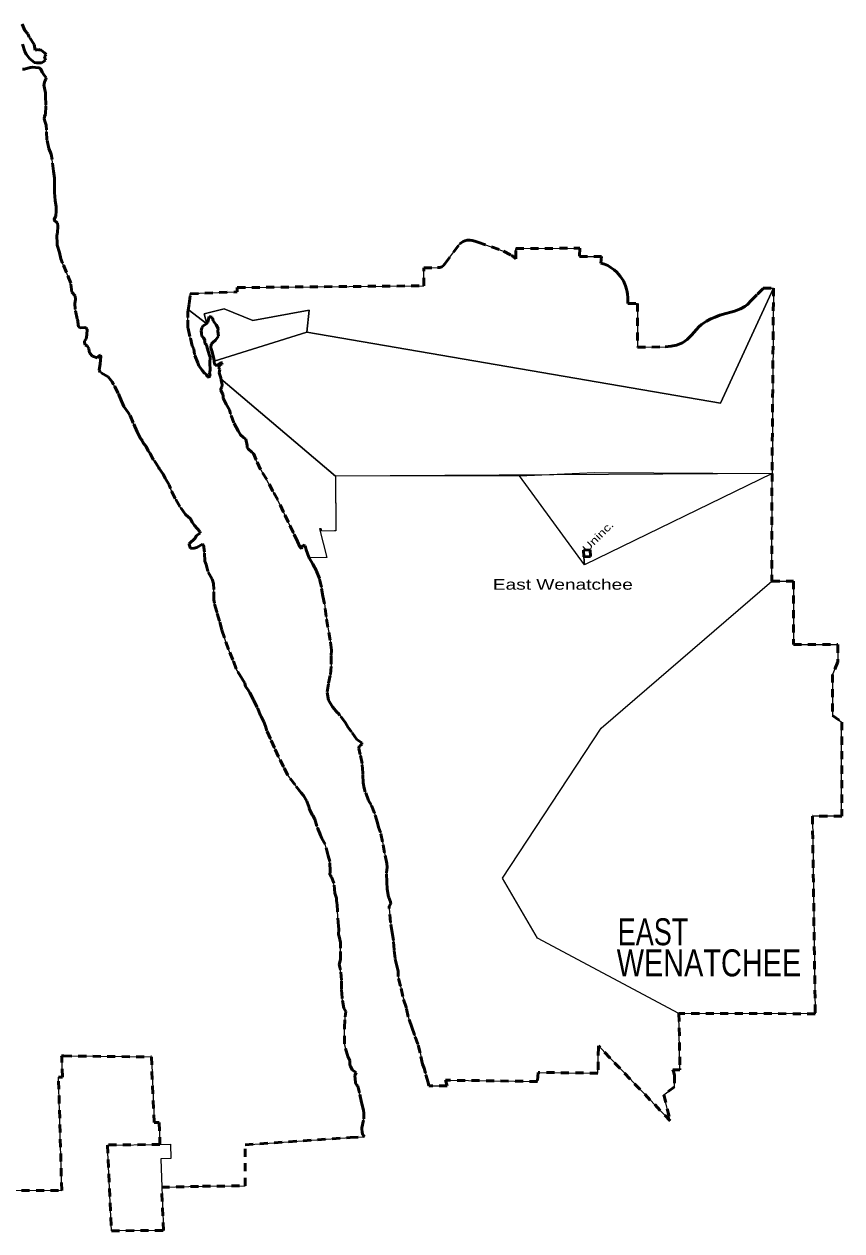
# Model space of a CAD drawing. Header units: feet. Extents: x -903180 to 1023491, y -707744 to 564635.
# Drawn here: x 170571 to 182758, y -37060 to -19078 of the extents above; entities that cross this region are included whole.
import ezdxf

# ---------------------------------------------------------------- set-up
doc = ezdxf.new("R2010")
doc.units = ezdxf.units.FT
doc.header["$LTSCALE"] = 80
doc.linetypes.add('SHORT_DASHED', pattern=[2.7, 1.5, -1.2])
doc.layers.add('13', color=7, linetype='SHORT_DASHED', lineweight=40)
doc.layers.add('58', color=7, linetype='Continuous', lineweight=13)
doc.layers.add('14', color=7, linetype='Continuous')
doc.layers.add('36', color=7, linetype='Continuous')

msp = doc.modelspace()

# ---------------------------------------------------------------- linework, layer by layer
at = {"layer": '13'}
for p, q in [((170841.22, -19795.27), (170815.85, -19739.5)), ((173257.69, -24277.95), (173230.8, -24244.35)), ((172672.91, -25844.38), (172641.38, -25782.72)), ((181713.03, -27377.85), (182038.04, -27377.71)), ((175335.81, -33743.52), (175310.39, -33595.22))]:
    msp.add_line(p, q, dxfattribs=at)
for points in [[(170548.3, -19375.31), (170578.85, -19483.27), (170601.95, -19527.02), (170657.75, -19594.17), (170725.29, -19646.97), (170761.7, -19656.22), (170832.06, -19654.63), (170865.85, -19635.76), (170887.51, -19615.15), (170876.3, -19563.08), (170897.74, -19532.42), (170875, -19504.77), (170823.86, -19465.68), (170793.52, -19458.31), (170783.42, -19456.53), (170737.32, -19463.61), (170719.45, -19383.52), (170646.55, -19270.49), (170625.33, -19220.65), (170582.04, -19173.34), (170541.69, -19077.68)], [(170815.85, -19739.5), (170801.55, -19729.77), (170785.47, -19730.13), (170694.68, -19718.09), (170668.64, -19722.7), (170662.66, -19724.85), (170574.69, -19748.97), (170544.48, -19747.63)], [(172641.38, -25782.72), (172581.15, -25697.56), (172576.91, -25687.6), (172501.91, -25570.58), (172491.73, -25564.78), (172447.51, -25475.24), (172418.48, -25435.65), (172388.9, -25371.93), (172339.27, -25310.67), (172332.7, -25286.69), (172305.82, -25253.08), (172253.28, -25151.66), (172198.07, -25020.11), (172145.19, -24902.59), (172120.22, -24864.93), (172057.9, -24775.79), (172028.19, -24706.05), (172023.99, -24698.09), (171973.03, -24576.51), (171903.79, -24447.29), (171882.84, -24409.53), (171820.83, -24334.47), (171704.64, -24264.67), (171687.89, -24234.86), (171703.85, -24137.93), (171711.54, -24031.11), (171707.07, -24011.09), (171693.12, -24017.44), (171661.72, -24052.35), (171604.89, -24029.49), (171590.69, -24023.78), (171543.33, -23974.55), (171534.05, -23918.42), (171533.91, -23912.39), (171510.86, -23870.65), (171480.35, -23855.25), (171471.55, -23821.24), (171471.1, -23801.13), (171494.47, -23766.4), (171503.19, -23705.84), (171511.45, -23625.17), (171490.86, -23603.51), (171474.64, -23597.84), (171404.32, -23601.43), (171381.9, -23587.85), (171365.29, -23473.55), (171363.14, -23467.55), (171331.87, -23327.42), (171325.94, -23241.03), (171338.67, -23180.39), (171331.44, -23126.23), (171283.99, -23072.98), (171266.93, -22938.56), (171201.09, -22781.09), (171141.59, -22637.56), (171116.08, -22575.77), (171095.9, -22481.65), (171063.33, -22373.74), (171064.67, -22343.53), (171060.21, -22232.97), (171065.53, -22200.65), (171069.33, -22190.51), (171075, -22083.75), (171066.11, -22045.71), (171012.64, -21992.6), (171041.64, -21939.63), (171045.93, -21861.06), (171048.65, -21802.65), (171034.41, -21704.38), (171025.75, -21585.87), (171025.01, -21552.41), (171024.46, -21437), (171025.04, -21372.61), (171008.7, -21270.36), (170986.73, -21095.81), (170972.92, -21017.65), (170938.79, -20929.88), (170909.84, -20803.78), (170904.53, -20655), (170900.97, -20584.67), (170883.81, -20536.77), (170868.67, -20488.82), (170871.93, -20454.53), (170891.23, -20417.88), (170896.33, -20284.98), (170896.11, -20274.92), (170891.33, -20150.27), (170890.21, -20100), (170874.63, -20031.94), (170863.46, -19981.89), (170878.3, -19925.21), (170895.81, -19898.67), (170897.33, -19876.5), (170861.9, -19820.96), (170841.22, -19795.27)], [(173047.15, -23094.56), (173746.83, -23068.04), (173747.55, -23003.03), (176525.63, -22976.62), (176528.94, -22708.25), (176732.92, -22706.55), (176767.71, -22702.51), (176795.12, -22693.36), (176820.5, -22674.06), (176842.95, -22647.56), (177062.92, -22352.18), (177084.45, -22334.79), (177111.86, -22317.52), (177139.27, -22308.37), (177171.75, -22298.22), (177215.4, -22296.18), (177246.87, -22300.25), (177285.45, -22309.39), (177332.15, -22326.66), (177713.41, -22458.96), (177828.23, -22522.49), (177842.44, -22529.97), (177852.13, -22535.66), (177863.2, -22543.15), (177874.16, -22551.06), (177882.58, -22558.01), (177892.91, -22567.08), (177899.39, -22573.3), (177899.86, -22423.22), (178854.93, -22415.7), (178847.1, -22541.4), (179175.87, -22539.31), (179163.43, -22637.95), (179220.82, -22655.95), (179268.03, -22676.19), (179320.29, -22709.93), (179366.65, -22741.14), (179404.58, -22775.72), (179455.16, -22832.23), (179502.36, -22904.77), (179533.12, -22975.19), (179549.14, -23026.64), (179558.41, -23065.44), (179561.78, -23101.71), (179566.84, -23152.32), (179569.37, -23190.27), (179568.53, -23238.35), (179710.3, -23239.62), (179710.3, -23892.14), (180122.32, -23886.34), (180215.47, -23877.26), (180293.02, -23860.39), (180380.68, -23824.97), (180453.18, -23777.73), (180515.55, -23711.94), (180589.73, -23625.91), (180627.66, -23587.96), (180668.12, -23554.22), (180740.61, -23503.61), (180806.36, -23469.87), (180872.1, -23442.88), (180937.85, -23415.89), (181028.89, -23388.9), (181103.06, -23372.03), (181157.01, -23356.85), (181246.36, -23319.74), (181310.42, -23286), (181350.88, -23257.32), (181406.52, -23198.28), (181500.92, -23103.81), (181585.49, -23014.67), (181738.43, -23011.87), (181717.32, -25771.86), (181713.03, -27377.85)], [(173230.8, -24244.35), (173226.6, -24236.39), (173176.84, -24169.1), (173161.82, -24127.19), (173108.72, -23999.62), (173098.85, -23917.35), (173073.74, -23873.65), (173042.44, -23731.5), (173011.53, -23607.46), (173012.03, -23448.5), (173012.3, -23370.02), (173031.65, -23244.84), (173047.15, -23094.56)], [(174817.31, -27029.38), (174812.86, -27021.46), (174776.29, -26913.63), (174758.82, -26851.65), (174724.38, -26840.36), (174716.96, -26868.69), (174713.12, -26876.83), (174705.44, -26893.1), (174678.68, -26865.54), (174646.83, -26789.8), (174583.54, -26656.42), (174511.71, -26501.11), (174435.96, -26349.9), (174351.45, -26166.7), (174278.24, -26039.59), (174185.86, -25864.62), (174094.07, -25715.78), (174028.46, -25568.38), (173990.17, -25474.68), (173965.66, -25457.12), (173908.25, -25408.11), (173895.7, -25386.26), (173895.3, -25368.17), (173893.02, -25356.14), (173876.85, -25261.95), (173840.13, -25238.63), (173793.01, -25199.45), (173759.41, -25135.82), (173698.53, -25020.5), (173647.21, -24882.82), (173629.88, -24826.89), (173579.67, -24739.49), (173539.55, -24653.87), (173538.84, -24621.7), (173532.1, -24589.66), (173502.8, -24538), (173500.3, -24515.93), (173513.83, -24491.48), (173517.72, -24485.35), (173522.95, -24449.03), (173505.53, -24389.06), (173502.59, -24346.87), (173476.86, -24275.02), (173485.79, -24224.52), (173467.08, -24196.77), (173482.5, -24166.25), (173518.19, -24143.31), (173523.91, -24129.09), (173503.58, -24119.49), (173477.85, -24138.18), (173442.11, -24159.11), (173418.03, -24161.66), (173407.63, -24145.79), (173402.66, -24103.66), (173402.49, -24095.62), (173399.67, -24059.46), (173366.98, -23945.51), (173353.94, -23901.54), (173356.8, -23849.16), (173382.35, -23822.43), (173423.86, -23789.3), (173468.76, -23727.93), (173457.06, -23653.76), (173460.24, -23615.46), (173434.82, -23557.67), (173389.3, -23500.35), (173387.11, -23492.36), (173376.35, -23460.41), (173365.98, -23446.56), (173329.53, -23435.3), (173323.9, -23453.54), (173307.23, -23518.3), (173287.71, -23544.89), (173255.94, -23563.73), (173236.11, -23576.24), (173218.59, -23602.8), (173209.57, -23649.27), (173212.29, -23681.4), (173217.47, -23733.6), (173241.86, -23745.12), (173262.98, -23790.92), (173263.12, -23796.96), (173257.76, -23827.25), (173288.54, -23854.73), (173299.61, -23900.76), (173334.32, -24014.66), (173340.93, -24040.67), (173340.79, -24125.17), (173343.24, -24235.78), (173332.02, -24274.25), (173341.09, -24320.33), (173325.46, -24340.8), (173303.12, -24331.25), (173286.24, -24295.41), (173257.69, -24277.95)], [(175310.39, -33595.22), (175312.27, -33589.14), (175301.34, -33458.61), (175298.35, -33323.89), (175286.93, -33171.25), (175265.05, -33091.26), (175283.5, -33016.41), (175287.84, -32849.33), (175283.92, -32762.91), (175265.88, -32674.79), (175257.18, -32644.81), (175263.48, -32566.21), (175256.42, -32520.09), (175241.41, -32295.29), (175238.98, -32277.05), (175228.13, -32150.55), (175225.98, -32144.55), (175225.01, -32100.32), (175203.26, -32026.37), (175187.9, -31877.84), (175149.67, -31786.15), (175126.8, -31752.46), (175131.62, -31698.03), (175124.49, -31557.36), (175104.44, -31469.29), (175056.43, -31299.36), (175006.22, -31211.96), (174989.07, -31164.07), (174933.78, -31028.5), (174903.33, -30924.57), (174871.96, -30870.96), (174865.67, -30859.03), (174827.68, -30785.56), (174817.34, -30765.56), (174820.17, -30745.56), (174808.45, -30727.52), (174782.72, -30655.68), (174734.63, -30572.26), (174697.55, -30532.86), (174608.44, -30414.16), (174502.7, -30271.68), (174437.58, -30146.4), (174363.83, -29995.15), (174304.62, -29863.7), (174241.23, -29726.3), (174190.4, -29610.75), (174168.7, -29538.82), (174145.16, -29474.96), (174101.16, -29395.48), (174092.76, -29379.58), (174045.78, -29255.9), (173987, -29144.55), (173936.43, -29041.07), (173903.2, -28993.53), (173871.98, -28945.94), (173858.89, -28899.97), (173819.18, -28832.46), (173731.45, -28685.55), (173682.19, -28549.86), (173616.48, -28398.43), (173556.27, -28222.73), (173517.46, -28104.9), (173484.37, -27972.85), (173443.32, -27845.01), (173441.09, -27835.01), (173406.03, -27705.02), (173398.97, -27658.9), (173399.51, -27501.96), (173393.58, -27415.58), (173372, -27349.67), (173306.97, -27228.41), (173282.72, -27132.38), (173261.46, -27080.55), (173256.51, -26947.87), (173246.02, -26837.45), (173227.7, -26827.8), (173142.32, -26878.02), (173106.36, -26888.89), (173050.16, -26894.17), (173032.7, -26832.19), (173032.52, -26824.16), (173121.07, -26735.64), (173126.92, -26727.46), (173140.33, -26696.98), (173193.85, -26661.57), (173191.35, -26639.5), (173108.84, -26546.8), (173077.57, -26497.2), (173048.4, -26451.59), (172974.47, -26382.83), (172893.39, -26263.93), (172820.36, -26144.87), (172750.72, -25997.54), (172731.43, -25943.66), (172672.91, -25844.38)], [(180200.89, -35422.1), (179150.42, -34325), (179131.27, -34305), (179130.86, -34325), (179123.03, -34710.38), (178230.55, -34698.76), (178223.13, -34834.1), (176851.22, -34814.77), (176877.5, -34897.3), (176604.46, -34898.79), (176593.1, -34847.88), (176551.87, -34712.01), (176534.15, -34637.97), (176508.7, -34578.19), (176474.76, -34407.95), (176439.74, -34279.98), (176392.54, -34146.25), (176388.35, -34138.29), (176349.58, -34022.48), (176295.9, -33868.77), (176264.91, -33740.71), (176264.55, -33724.62), (176212.79, -33566.85), (176181.26, -33414.67), (176143.85, -33268.64), (176144.12, -33190.17), (176128.71, -33130.16), (176099.68, -33000.05), (176086.83, -32873.59), (176073.71, -32735.06), (176056.97, -32614.73), (176031.56, -32466.42), (176011.75, -32255.03), (176010.31, -32233.53), (176015.81, -32209.26), (176035.47, -32188.7), (176032.7, -32154.56), (176005.23, -32094.82), (176003, -32084.81), (175980.36, -31970.64), (175975.86, -31858.07), (175970.87, -31723.39), (175983.11, -31640.63), (175977.84, -31584.42), (175940.15, -31426.33), (175912.38, -31261.98), (175881.21, -31125.87), (175851.25, -31044.06), (175839.72, -30977.92), (175794.3, -30834.09), (175745.31, -30710.45), (175703.68, -30647.02), (175654.55, -30517.35), (175637.22, -30461.4), (175625.44, -30383.2), (175618.52, -30252.58), (175618.17, -30236.5), (175608.97, -30093.86), (175577.84, -29959.76), (175557.8, -29871.69), (175565.12, -29839.33), (175586.92, -29824.76), (175602.65, -29808.31), (175604.22, -29788.16), (175528.63, -29735.53), (175451.76, -29624.6), (175397.99, -29557.41), (175362.34, -29491.81), (175277.29, -29375.02), (175246.34, -29339.51), (175236.24, -29337.73), (175170.09, -29256.72), (175165.89, -29248.77), (175109.47, -29153.47), (175086.57, -29027.23), (175107.88, -28900.01), (175135.19, -28770.62), (175147.89, -28617.43), (175149.01, -28486.63), (175152.84, -28407.69), (175133.93, -28259.62), (175099.42, -28063.23), (175071.73, -27902.89), (175045.43, -27714.36), (175024.88, -27604.18), (175001.76, -27467.88), (174972.77, -27339.76), (174926.01, -27226.14), (174873.48, -27124.71), (174817.31, -27029.38)], [(182038.04, -27377.71), (182035.06, -28324.51), (182700.43, -28324.51), (182699.67, -28581.31), (182618.8, -28770.86), (182617.26, -29382.72), (182757.37, -29479.56)], [(182757.37, -29479.56), (182758.11, -30878.58), (182318.93, -30880.99), (182361.82, -33824.8), (180330.08, -33820)], [(169884.67, -36452.87), (171130.88, -36459.38), (171083.6, -34767.47), (171140.6, -34767.74), (171130.33, -34474.06), (171129.63, -34454.06), (171149.63, -34454.22), (171161.92, -34454.32), (172467.26, -34467.95), (172506.71, -35425.78), (172507.53, -35445.78), (172527.53, -35446.22), (172584.76, -35447.48), (172594.7, -35773.42), (171813.99, -35780.68), (171872.6, -37060.19), (172648.08, -37052.97), (172618.6, -36409.29), (173227.71, -36395.74), (173867, -36388.05), (173866.58, -35777.03), (175430.54, -35668.62), (175644.65, -35659.4), (175620.92, -35630.24), (175608.01, -35592.31), (175602.71, -35534.09), (175602.52, -35526.04), (175631.75, -35392.61), (175635.83, -35303.99), (175626.9, -35263.95), (175598.13, -35145.9), (175566.79, -35001.76), (175542.54, -34905.73), (175528.48, -34888.46), (175513.49, -34869.23), (175511.05, -34848.46), (175498.73, -34743.76), (175504.59, -34735.58), (175517.85, -34699.07), (175462.77, -34664.1), (175435.48, -34612.41), (175424.72, -34580.46), (175423.43, -34522.15), (175393.91, -34460.44), (175343.49, -34272.47), (175344.26, -34035.06), (175354.69, -33869.84), (175365.01, -33791.15), (175335.81, -33743.52)], [(180330.08, -33820), (180344.29, -34642.88), (180344.56, -34658.13), (180324.64, -34658.71), (180260.17, -34660.61), (180237.8, -34661.27), (180250.05, -34686.07), (180264.85, -34739.66), (180265.36, -34912.34), (180103.08, -35030.58), (180200.89, -35422.1)]]:
    msp.add_lwpolyline(points, dxfattribs=at)
msp.add_lwpolyline([(178909.95, -27014.75), (179009.94, -27012.51), (179009.19, -26912.49), (178909.2, -26914.73)], close=True, dxfattribs=at)
at = {"layer": '58'}
for points in [[(170548.3, -19375.31), (170578.85, -19483.27), (170601.95, -19527.02), (170657.75, -19594.17), (170725.29, -19646.97), (170761.7, -19656.22), (170832.06, -19654.63), (170865.85, -19635.76), (170887.51, -19615.15), (170876.3, -19563.08), (170897.74, -19532.42), (170875, -19504.77), (170823.86, -19465.68), (170793.52, -19458.31), (170783.42, -19456.53), (170737.32, -19463.61), (170719.45, -19383.52), (170646.55, -19270.49), (170625.33, -19220.65), (170582.04, -19173.34), (170541.69, -19077.68)], [(170891.33, -20150.27), (170890.21, -20100), (170874.63, -20031.94), (170863.46, -19981.89), (170878.3, -19925.21), (170895.81, -19898.67), (170897.33, -19876.5), (170861.9, -19820.96), (170841.22, -19795.27), (170815.85, -19739.5), (170801.55, -19729.77), (170785.47, -19730.13), (170694.68, -19718.09), (170668.64, -19722.7), (170662.66, -19724.85), (170574.69, -19748.97), (170544.48, -19747.63)], [(173121.07, -26735.64), (173126.92, -26727.46), (173140.33, -26696.98), (173193.85, -26661.57), (173191.35, -26639.5), (173108.84, -26546.8), (173077.57, -26497.2), (173048.4, -26451.59), (172974.47, -26382.83), (172893.39, -26263.93), (172820.36, -26144.87), (172750.72, -25997.54), (172731.43, -25943.66), (172672.91, -25844.38), (172641.38, -25782.72), (172581.15, -25697.56), (172576.91, -25687.6), (172501.91, -25570.58), (172491.73, -25564.78), (172447.51, -25475.24), (172418.48, -25435.65), (172388.9, -25371.93), (172339.27, -25310.67), (172332.7, -25286.69), (172305.82, -25253.08), (172253.28, -25151.66), (172198.07, -25020.11), (172145.19, -24902.59), (172120.22, -24864.93), (172057.9, -24775.79), (172028.19, -24706.05), (172023.99, -24698.09), (171973.03, -24576.51), (171903.79, -24447.29), (171882.84, -24409.53), (171820.83, -24334.47), (171704.64, -24264.67), (171687.89, -24234.86), (171703.85, -24137.93), (171711.54, -24031.11), (171707.07, -24011.09), (171693.12, -24017.44), (171661.72, -24052.35), (171604.89, -24029.49), (171590.69, -24023.78), (171543.33, -23974.55), (171534.05, -23918.42), (171533.91, -23912.39), (171510.86, -23870.65), (171480.35, -23855.25), (171471.55, -23821.24), (171471.1, -23801.13), (171494.47, -23766.4), (171503.19, -23705.84), (171511.45, -23625.17), (171490.86, -23603.51), (171474.64, -23597.84), (171404.32, -23601.43), (171381.9, -23587.85), (171365.29, -23473.55), (171363.14, -23467.55), (171331.87, -23327.42), (171325.94, -23241.03), (171338.67, -23180.39), (171331.44, -23126.23), (171283.99, -23072.98), (171266.93, -22938.56), (171201.09, -22781.09), (171141.59, -22637.56), (171116.08, -22575.77), (171095.9, -22481.65), (171063.33, -22373.74), (171064.67, -22343.53), (171060.21, -22232.97), (171065.53, -22200.65), (171069.33, -22190.51), (171075, -22083.75), (171066.11, -22045.71), (171012.64, -21992.6), (171041.64, -21939.63), (171045.93, -21861.06), (171048.65, -21802.65), (171034.41, -21704.38), (171025.75, -21585.87), (171025.01, -21552.41), (171024.46, -21437), (171025.04, -21372.61), (171008.7, -21270.36), (170986.73, -21095.81), (170972.92, -21017.65), (170938.79, -20929.88), (170909.84, -20803.78), (170904.53, -20655), (170900.97, -20584.67), (170883.81, -20536.77), (170868.67, -20488.82), (170871.93, -20454.53), (170891.23, -20417.88), (170896.33, -20284.98), (170896.11, -20274.92), (170891.33, -20150.27)], [(180200.89, -35422.1), (180103.08, -35030.58), (180265.36, -34912.34), (180264.85, -34739.66), (180250.05, -34686.07), (180237.8, -34661.27), (180260.17, -34660.61), (180324.64, -34658.71), (180344.56, -34658.13), (180344.29, -34642.88), (180330.08, -33820), (178221.31, -32696.48), (177699.04, -31806.01), (179170.71, -29570.35), (181713.03, -27377.85), (181717.32, -25771.86), (178922.06, -27136.33), (177952.3, -25807.57), (177180.11, -25810.66), (177160.11, -25810.74), (177140.11, -25811.15), (175209.83, -25812.58), (175216.77, -26605.07), (175216.97, -26627.16), (175196.95, -26627.91), (175006, -26635.05), (174998, -26598.05), (174989, -26598.05), (174970.67, -26598.05), (174976, -26618.05), (175079.67, -27007.05), (175084.47, -27025.07), (175065, -27025.39), (174817.54, -27029.42), (174873.48, -27124.71), (174926.01, -27226.14), (174972.77, -27339.76), (175001.76, -27467.88), (175024.88, -27604.18), (175045.43, -27714.36), (175071.73, -27902.89), (175099.42, -28063.23), (175133.93, -28259.62), (175152.84, -28407.69), (175149.01, -28486.63), (175147.89, -28617.43), (175135.19, -28770.62), (175107.88, -28900.01), (175086.57, -29027.23), (175109.47, -29153.47), (175165.89, -29248.77), (175170.09, -29256.72), (175236.24, -29337.73), (175246.34, -29339.51), (175277.29, -29375.02), (175362.34, -29491.81), (175397.99, -29557.41), (175451.76, -29624.6), (175528.63, -29735.53), (175604.22, -29788.16), (175602.65, -29808.31), (175586.92, -29824.76), (175565.12, -29839.33), (175557.8, -29871.69), (175577.84, -29959.76), (175608.97, -30093.86), (175618.17, -30236.5), (175618.52, -30252.58), (175625.44, -30383.2), (175637.22, -30461.4), (175654.55, -30517.35), (175703.68, -30647.02), (175745.31, -30710.45), (175794.3, -30834.09), (175839.72, -30977.92), (175851.25, -31044.06), (175881.21, -31125.87)], [(175598.13, -35145.9), (175566.79, -35001.76), (175542.54, -34905.73), (175528.48, -34888.46), (175513.49, -34869.23), (175511.05, -34848.46), (175498.73, -34743.76), (175504.59, -34735.58), (175517.85, -34699.07), (175462.77, -34664.1), (175435.48, -34612.41), (175424.72, -34580.46), (175423.43, -34522.15), (175393.91, -34460.44), (175343.49, -34272.47), (175344.26, -34035.06), (175354.69, -33869.84), (175365.01, -33791.15), (175335.81, -33743.52), (175310.39, -33595.22), (175312.27, -33589.14), (175301.34, -33458.61), (175298.35, -33323.89), (175286.93, -33171.25), (175265.05, -33091.26), (175283.5, -33016.41), (175287.84, -32849.33), (175283.92, -32762.91), (175265.88, -32674.79), (175257.18, -32644.81), (175263.48, -32566.21), (175256.42, -32520.09), (175241.41, -32295.29), (175238.98, -32277.05), (175228.13, -32150.55), (175225.98, -32144.55), (175225.01, -32100.32), (175203.26, -32026.37), (175187.9, -31877.84), (175149.67, -31786.15), (175126.8, -31752.46), (175131.62, -31698.03), (175124.49, -31557.36), (175104.44, -31469.29), (175056.43, -31299.36), (175006.22, -31211.96), (174989.07, -31164.07), (174933.78, -31028.5), (174903.33, -30924.57), (174871.96, -30870.96), (174865.67, -30859.03), (174827.68, -30785.56), (174817.34, -30765.56), (174820.17, -30745.56), (174808.45, -30727.52), (174782.72, -30655.68), (174734.63, -30572.26), (174697.55, -30532.86), (174608.44, -30414.16), (174502.7, -30271.68), (174437.58, -30146.4), (174363.83, -29995.15), (174304.62, -29863.7), (174241.23, -29726.3), (174190.4, -29610.75), (174168.7, -29538.82), (174145.16, -29474.96), (174101.16, -29395.48), (174092.76, -29379.58), (174045.78, -29255.9), (173987, -29144.55), (173936.43, -29041.07), (173903.2, -28993.53), (173871.98, -28945.94), (173858.89, -28899.97), (173819.18, -28832.46), (173731.45, -28685.55), (173682.19, -28549.86), (173616.48, -28398.43), (173556.27, -28222.73), (173517.46, -28104.9), (173484.37, -27972.85), (173443.32, -27845.01), (173441.09, -27835.01), (173406.03, -27705.02), (173398.97, -27658.9), (173399.51, -27501.96), (173393.58, -27415.58), (173372, -27349.67), (173306.97, -27228.41), (173282.72, -27132.38), (173261.46, -27080.55), (173256.51, -26947.87), (173246.02, -26837.45), (173227.7, -26827.8), (173142.32, -26878.02), (173106.36, -26888.89), (173050.16, -26894.17), (173032.7, -26832.19), (173032.52, -26824.16), (173121.07, -26735.64)], [(175881.21, -31125.87), (175912.38, -31261.98), (175940.15, -31426.33), (175977.84, -31584.42), (175983.11, -31640.63), (175970.87, -31723.39), (175975.86, -31858.07), (175980.36, -31970.64), (176003, -32084.81), (176005.23, -32094.82), (176032.7, -32154.56), (176035.47, -32188.7), (176015.81, -32209.26), (176010.31, -32233.53), (176011.75, -32255.03), (176031.56, -32466.42), (176056.97, -32614.73), (176073.71, -32735.06), (176086.83, -32873.59), (176099.68, -33000.05), (176128.71, -33130.16), (176144.12, -33190.17), (176143.85, -33268.64), (176181.26, -33414.67), (176212.79, -33566.85), (176264.55, -33724.62), (176264.91, -33740.71), (176295.9, -33868.77), (176349.58, -34022.48), (176388.35, -34138.29), (176392.54, -34146.25), (176439.74, -34279.98), (176474.76, -34407.95), (176508.7, -34578.19), (176534.15, -34637.97), (176551.87, -34712.01), (176593.1, -34847.88), (176604.46, -34898.79), (176877.5, -34897.3), (176851.22, -34814.77), (178223.13, -34834.1), (178230.55, -34698.76), (179123.03, -34710.38), (179130.86, -34325), (179131.27, -34305), (179150.42, -34325), (180200.89, -35422.1)], [(169884.67, -36452.87), (171130.88, -36459.38), (171083.6, -34767.47), (171140.6, -34767.74), (171130.33, -34474.06), (171129.63, -34454.06), (171149.63, -34454.22), (171161.92, -34454.32), (172467.26, -34467.95), (172506.71, -35425.78), (172507.53, -35445.78), (172527.53, -35446.22), (172584.76, -35447.48), (172594.7, -35773.42), (172752.82, -35766.83), (172755.7, -35981.7), (172607.78, -35986.4), (172624.25, -36409.16), (173227.71, -36395.74), (173867, -36388.05)], [(173866.58, -35777.03), (175430.54, -35668.62), (175644.65, -35659.4), (175620.92, -35630.24), (175608.01, -35592.31), (175602.71, -35534.09), (175602.52, -35526.04), (175631.75, -35392.61), (175635.83, -35303.99), (175626.9, -35263.95), (175598.13, -35145.9)]]:
    msp.add_lwpolyline(points, dxfattribs=at)
for points in [[(174781.67, -23666.55), (174817.38, -23340.23), (173978.05, -23493.33), (173549.65, -23318.36), (173252.39, -23397.1), (173292.32, -23541.44), (173016.18, -23329.48), (173024.36, -23288.2), (173027.11, -23274.44), (173029.93, -23258.1), (173031.55, -23245.78), (173035.18, -23211.7), (173040.59, -23160.49), (173046.36, -23103.01), (173047.22, -23093.92), (173746.83, -23068.04), (173747.55, -23003.03), (173747.55, -23003.03), (176525.63, -22976.62), (176528.94, -22708.25), (176732.92, -22706.55), (176767.71, -22702.51), (176795.12, -22693.36), (176820.5, -22674.06), (176842.95, -22647.56), (176842.95, -22647.56), (177062.92, -22352.18), (177084.45, -22334.79), (177111.86, -22317.52), (177139.27, -22308.37), (177171.75, -22298.22), (177215.4, -22296.18), (177246.87, -22300.25), (177285.45, -22309.39), (177332.15, -22326.66), (177332.15, -22326.66), (177713.41, -22458.96), (177828.23, -22522.49), (177863.2, -22543.15), (177899.39, -22573.3), (177899.86, -22423.22), (178854.93, -22415.7), (178847.1, -22541.4), (179175.87, -22539.31), (179163.43, -22637.95), (179220.82, -22655.95), (179268.03, -22676.19), (179320.29, -22709.93), (179366.65, -22741.14), (179404.58, -22775.72), (179455.16, -22832.23), (179502.36, -22904.77), (179533.12, -22975.19), (179549.14, -23026.64), (179558.41, -23065.44), (179561.78, -23101.71), (179566.84, -23152.32), (179569.37, -23190.27), (179569.37, -23190.27), (179568.53, -23238.35), (179710.3, -23239.62), (179710.3, -23892.14), (180122.32, -23886.34), (180215.47, -23877.26), (180293.02, -23860.39), (180380.68, -23824.97), (180453.18, -23777.73), (180515.55, -23711.94), (180589.73, -23625.91), (180627.66, -23587.96), (180668.12, -23554.22), (180740.61, -23503.61), (180806.36, -23469.87), (180872.1, -23442.88), (180937.85, -23415.89), (181028.89, -23388.9), (181103.06, -23372.03), (181157.01, -23356.85), (181246.36, -23319.74), (181310.42, -23286), (181350.88, -23257.32), (181406.52, -23198.28), (181500.92, -23103.81), (181585.49, -23014.67), (181738.43, -23011.87), (180949.25, -24725.08)], [(181717.32, -25771.86), (175209.83, -25812.58), (173503.84, -24361.71), (173502.51, -24347.48), (173500.59, -24337.31), (173497.6, -24327.83), (173492.34, -24315.37), (173484.45, -24297.64), (173480.28, -24287.06), (173478.49, -24281.48), (173477.12, -24276.22), (173476.49, -24272.7), (173476.3, -24269.55), (173476.57, -24265.2), (173477.19, -24261.42), (173484, -24238.44), (173485.61, -24230.67), (173485.87, -24226.85), (173485.78, -24224.43), (173485.56, -24223.11), (173485.19, -24221.88), (173484.2, -24219.8), (173483.13, -24218.17), (173481.35, -24215.97), (173473.47, -24208.18), (173470.58, -24205.12), (173469.55, -24203.83), (173469.03, -24203.1), (173468.5, -24202.27), (173468.13, -24201.61), (173467.63, -24200.53), (173467.23, -24199.25), (173467.04, -24197.92), (173467.07, -24196.88), (173467.21, -24195.79), (173467.77, -24192.91), (173468.51, -24190.23), (173469.3, -24187.91), (173470.44, -24185.08), (173474.01, -24178.11), (173478.12, -24171.83), (173482.69, -24166.03), (173487.27, -24161.63), (173491.92, -24158.4), (173497.03, -24155.59), (173503.76, -24152.38), (173508.39, -24150.09), (173513.1, -24147.33), (173516.57, -24144.76), (173519.7, -24141.79), (173522.47, -24138.45), (173524.32, -24135.25), (173524.92, -24133.35), (173525.02, -24131.74), (173524.69, -24130.34), (173523.78, -24128.94), (173520.72, -24125.79), (173518.65, -24123.98), (173516.05, -24122.04), (173513.22, -24120.35), (173510.76, -24119.3), (173508.85, -24118.8), (173507.13, -24118.63), (173505.52, -24118.78), (173504.18, -24119.2), (173501.97, -24120.41), (173500.34, -24121.43), (173497.08, -24123.67), (173491.51, -24127.93), (173484.62, -24133.37), (173480.71, -24136.26), (173476.76, -24138.87), (173471.05, -24142.43), (173460.17, -24148.96), (173446.12, -24156.93), (173441.21, -24159.58), (173437.48, -24161.32), (173434.89, -24162.31), (173431.56, -24163.26), (173428.69, -24163.75), (173426.63, -24163.9), (173424.3, -24163.8), (173422, -24163.39), (173419.69, -24162.57), (173417.57, -24161.36), (173415.62, -24159.87), (173414, -24158.33), (173411.77, -24155.61), (173410.17, -24153), (173409.09, -24150.68), (173408.35, -24148.63), (173407.8, -24146.6), (173406.7, -24140.82), (173405.14, -24131.19), (173403.82, -24120.59), (173402.92, -24109.47), (173402.6, -24100.86), (174781.67, -23666.55), (180949.25, -24725.08), (181738.43, -23011.87)], [(173012.29, -23372.82), (173013.05, -23353.64), (173016.18, -23329.48), (173292.32, -23541.44), (173266.23, -23557.66), (173241.3, -23572.78), (173227.89, -23584.34), (173217.37, -23606.12), (173211.01, -23628.21), (173209.38, -23643.73), (173217.41, -23733.13), (173220.3, -23737.73), (173234.66, -23741.02), (173238.9, -23742.55), (173245.04, -23749.81), (173256.26, -23769.22), (173261.71, -23784.34), (173263.17, -23793.28), (173260.77, -23809.38), (173257.83, -23822.33), (173258.09, -23829.08), (173263.65, -23836.17), (173279.34, -23844.8), (173287.09, -23851.51), (173336.34, -24021.17), (173339.23, -24030.98), (173340.99, -24041.36), (173341.86, -24060.7), (173340.77, -24120.27), (173341.49, -24161.34), (173342.99, -24217.91), (173343.17, -24228.54), (173343.03, -24239.58), (173341.57, -24246.46), (173339.11, -24253.47), (173336.46, -24259.98), (173333.89, -24266.83), (173332.06, -24273.98), (173331.83, -24278.9), (173332.5, -24283.38), (173334.89, -24291.01), (173338.54, -24300.17), (173341.55, -24310.38), (173341.75, -24317.11), (173339.89, -24323.7), (173334.7, -24332.46), (173329.68, -24337.74), (173324.37, -24341.34), (173318.19, -24341.48), (173309.52, -24337.02), (173303.36, -24331.51), (173297.9, -24322.63), (173294.64, -24312.42), (173291.05, -24302.09), (173288.01, -24297.26), (173282.08, -24292.29), (173277.28, -24289.61), (173270.88, -24286.62), (173263.58, -24282.66), (173257.75, -24278.01), (173251.42, -24271.19), (173247.1, -24266.3), (173242.11, -24260.33), (173236.08, -24252.35), (173232.16, -24246.54), (173229.01, -24241), (173223.45, -24231.5), (173218.31, -24224.43), (173206.71, -24210.48), (173190.69, -24191.48), (173180.08, -24175.61), (173173.58, -24161.13), (173167.96, -24144.83), (173162.91, -24130.06), (173128.64, -24048.28), (173113.99, -24013.12), (173107.71, -23996.75), (173104.07, -23978.09), (173103.26, -23960.23), (173102.81, -23941.66), (173101.45, -23928.41), (173098.27, -23915.67), (173092.96, -23905.55), (173083.58, -23892.58), (173083.58, -23892.58), (173077.24, -23882.7), (173073.77, -23873.78), (173067.23, -23845.42), (173060.33, -23813.53), (173051.48, -23771.85), (173045.55, -23744.92), (173040.99, -23725.68), (173034.83, -23704.8), (173026.1, -23678.51), (173017.84, -23651.23), (173014.35, -23635.79), (173012.16, -23620.51), (173011.55, -23587.01), (173011.79, -23510.24), (173012.11, -23425.02)], [(173252.39, -23397.1), (173549.65, -23318.36), (173978.05, -23493.33), (174817.38, -23340.23), (174781.67, -23666.55), (173402.6, -24100.86), (173402.21, -24083.29), (173399.68, -24059.49), (173376.45, -23977.58), (173352.55, -23896.35), (173350.19, -23882.56), (173350.11, -23870.47), (173353.01, -23857.08), (173358.46, -23846.57), (173366.99, -23836.25), (173378.21, -23826), (173390.45, -23815.72), (173414.75, -23797.03), (173426.63, -23786.77), (173433.99, -23779.88), (173444.24, -23769.39), (173450.21, -23762.47), (173456.34, -23754.27), (173461.28, -23746.29), (173465.6, -23737.33), (173468.88, -23727.46), (173469.96, -23721.18), (173470.16, -23715.5), (173469.67, -23709.22), (173468.46, -23702.37), (173461.49, -23678.03), (173458.91, -23668.25), (173458.04, -23663.86), (173457.4, -23659.3), (173457.08, -23654.58), (173457.16, -23650.06), (173457.75, -23644.59), (173459.3, -23635.28), (173460.35, -23628.21), (173460.74, -23622.87), (173460.61, -23618.37), (173460.05, -23614.42), (173458.9, -23609.04), (173457.44, -23603.69), (173455.92, -23599.05), (173452.89, -23591.26), (173450.29, -23585.5), (173446.79, -23578.51), (173441.42, -23568.78), (173436.38, -23560.25), (173434.55, -23557.23), (173429.8, -23550.41), (173428.48, -23548.76), (173423.21, -23542.73), (173415.39, -23534.71), (173404.6, -23523.75), (173399.02, -23517.26), (173396.74, -23514.24), (173393.98, -23510.07), (173391.44, -23505.43), (173389.44, -23500.73), (173388.26, -23496.77), (173387.02, -23492.08), (173385.78, -23488.07), (173383.28, -23480.25), (173380.65, -23472.37), (173377.94, -23464.71), (173376.28, -23460.22), (173374.97, -23457.46), (173373.2, -23454.72), (173370.65, -23451.56), (173366.48, -23447.09), (173363.59, -23444.22), (173359.81, -23441.19), (173356.09, -23438.41), (173351.19, -23435.41), (173347.27, -23433.44), (173344.35, -23432.25), (173340.07, -23431.05), (173336.23, -23430.75), (173334.09, -23431.09), (173331.99, -23432.08), (173330.7, -23433.28), (173329.44, -23435.53), (173328.74, -23437.37), (173326.89, -23442.92), (173324.97, -23449.62), (173323.07, -23456.61), (173319.72, -23469.83), (173315.64, -23486.83), (173313.4, -23495.97), (173310.89, -23505.64), (173307.48, -23517.49), (173305.7, -23522.55), (173304.16, -23525.95), (173302.11, -23529.71), (173300.75, -23531.85), (173298.75, -23534.63), (173296.21, -23537.64), (173292.32, -23541.44)], [(174998, -26598.05), (174970.67, -26598.05), (175084.47, -27025.07), (175065, -27025.39), (174817.54, -27029.42), (174789.98, -26958.03), (174771.99, -26899.31), (174764.4, -26870.5), (174758.04, -26849.85), (174754.01, -26844.86), (174746.62, -26839.82), (174738.19, -26836.71), (174730.64, -26836.22), (174726.86, -26837.54), (174724.23, -26840.69), (174721.71, -26849.24), (174720.22, -26857.51), (174718.9, -26863.36), (174709.04, -26885.47), (174707.22, -26889.33), (174705.08, -26893.78), (174703, -26895.7), (174699.3, -26895.11), (174696.71, -26893.21), (174693.71, -26890.1), (174689.49, -26884.53), (174682.68, -26873.38), (174661.41, -26824.14), (174650.51, -26797.83), (174512.07, -26501.87), (174352.64, -26169.02), (174302.22, -26081.12), (174267.25, -26019.31), (174165.2, -25829.98), (174081.77, -25690.2), (174026.4, -25563.54), (174005.06, -25505.2), (173993.29, -25480.04), (173987.81, -25471.56), (173962.08, -25454.26), (173924.46, -25423.19), (173906.45, -25406.26), (173902.72, -25401.71), (173900.1, -25397.67), (173898.13, -25393.79), (173896.86, -25390.51), (173895.97, -25387.45), (173895.42, -25384.5), (173895.34, -25379.06), (173895.57, -25370.33), (173891.88, -25349.66), (173883.1, -25288.56), (173877.3, -25263.47), (173875.17, -25258.22), (173867.52, -25251.3), (173853.29, -25245.23), (173844.49, -25241.39), (173818.53, -25224.21), (173806.76, -25215.65), (173794.51, -25202.06), (173776.03, -25167.29), (173716.73, -25054.98), (173689.55, -25002.14), (173650.72, -24893.05), (173645.82, -24878.68), (173636.52, -24846.26), (173633.09, -24835.43), (173631.1, -24829.95), (173627.21, -24820.72), (173624.03, -24814.05), (173616.32, -24799.76), (173603.32, -24778.52), (173577.67, -24735.76), (173555.09, -24692.33), (173540.58, -24657.01), (173538.23, -24642.04), (173538.76, -24621.07), (173536.4, -24606.71), (173532.4, -24590.65), (173526.81, -24577.5), (173519.53, -24565.85), (173512.84, -24556.1), (173506.76, -24546.29), (173501.59, -24534.81), (173499.9, -24529.35), (173499.07, -24524.57), (173499.15, -24519.95), (173500.03, -24516.56), (173502.14, -24512.09), (173506.23, -24504.43), (173510.3, -24497.39), (173513.93, -24491.32), (173522.98, -24469.02), (173521.24, -24440.26), (173510.74, -24408.89), (173504.74, -24382.39), (173503.84, -24361.71), (175209.83, -25812.58), (175216.97, -26627.16), (175006, -26635.05)], [(177952.3, -25807.57), (179072.3, -25758.27), (181717.32, -25771.86), (178922.06, -27136.33), (178909.95, -27014.75), (179009.94, -27012.51), (179009.19, -26912.49), (178909.2, -26914.73), (178909.95, -27014.75), (178922.06, -27136.33)], [(178221.31, -32696.48), (177699.04, -31806.01), (179170.71, -29570.35), (181713.03, -27377.85), (182038.04, -27377.71), (182035.06, -28324.51), (182700.43, -28324.51), (182699.67, -28581.31), (182618.8, -28770.86), (182617.26, -29382.72), (182748.1, -29473.15), (182748.84, -30878.63), (182318.93, -30880.99), (182361.82, -33824.8), (180330.08, -33820)], [(171813.99, -35780.68), (172594.7, -35773.42), (172752.82, -35766.83), (172755.7, -35981.7), (172607.78, -35986.4), (172624.25, -36409.16), (172648.08, -37052.97), (171872.6, -37060.19)]]:
    msp.add_lwpolyline(points, close=True, dxfattribs=at)

# ---------------------------------------------------------------- texts
at = {"layer": '14'}
for s, width, p in [('EAST', 0.75, (179416.56, -32804.61)), ('WENATCHEE', 0.8, (179402.98, -33267.7))]:
    msp.add_text(s, height=402.2, dxfattribs=dict(at, width=width)).set_placement(p)
at = {"layer": '36', "width": 1.35}
msp.add_text('Uninc.', height=113, rotation=45, dxfattribs=at).set_placement((178959.04, -26957.86))
msp.add_text('East Wenatchee', height=157.5, dxfattribs=at).set_placement((177556.7, -27505.77))

doc.saveas('drawing.dxf')
